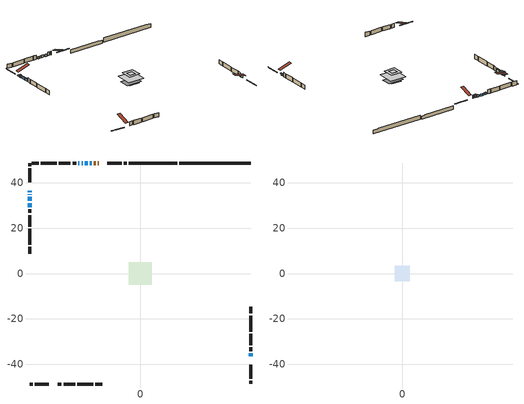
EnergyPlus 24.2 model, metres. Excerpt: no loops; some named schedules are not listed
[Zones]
conditioned space
 floor adiabatic (AdiabaticFloorConstruction): -5,-5 -5,5 5,5 5,-5 z0.95
 floor foundation (Slab1 construction): -4.85,-3 -4.85,3 4.85,3 4.85,-3 z-1.49
 floor foundation (Slab1 construction 1): -3.14,-3.14 -3.14,3.14 3.14,3.14 3.14,-3.14 z-1.9
 wall outside (RimJoist1 construction): -5.99,48.6 -7.32,48.6 / -48.6,-48.6 -47.27,-48.6 / -48.6,48.6 -48.6,47.27 / 48.6,-48.6 48.6,-47.27 z0.95:1.25
 wall outside (RimJoist2 construction): -8.25,48.6 -14.45,48.6 / -46.34,-48.6 -40.14,-48.6 / -48.6,46.34 -48.6,40.14 / 48.6,-46.34 48.6,-40.14 z0.95:1.25
 wall outside (AdiabaticWallConstruction 1): -18.23,48.6 -18.63,48.6 / -19.56,48.6 -20.42,48.6 z0.95:2.98
 wall outside (AdiabaticWallConstruction): -48.6,36.36 -48.6,35.74 z0.95:1.87; -48.6,34.82 -48.6,34.66 z0.95:2.78; -48.6,33.74 -48.6,31.91 z0.95:2.47; -21.35,48.6 -22.26,48.6 / -23.19,48.6 -24.41,48.6 / 48.6,-36.36 48.6,-35.14 / -25.34,48.6 -25.8,48.6 / -26.72,48.6 -27.18,48.6 z0.95:2.17; -48.6,30.98 -48.6,29.22 z0.95:2.56
 wall outside (Wall1 construction): -28.11,48.6 -29.79,48.6 / -36.36,-48.6 -34.68,-48.6 / -48.6,28.29 -48.6,26.61 / 48.6,-34.21 48.6,-32.53 z0.95:3.39
 wall outside (Wall2 construction): -30.72,48.6 -35.86,48.6 / -33.75,-48.6 -28.61,-48.6 / -48.6,25.68 -48.6,20.54 / 48.6,-31.6 48.6,-26.46 z0.95:3.39
 wall outside (Wall3 construction): -36.79,48.6 -43.81,48.6 / -27.68,-48.6 -20.66,-48.6 / -48.6,19.61 -48.6,12.59 / 48.6,-25.53 48.6,-18.51 z0.95:3.39
 wall outside (Wall5 construction): -44.74,48.6 -47.67,48.6 / -19.73,-48.6 -16.8,-48.6 / -48.6,11.66 -48.6,8.73 / 48.6,-17.58 48.6,-14.65 z0.95:3.39
 wall foundation (FoundationWall1 construction): 17.2,48.6,-1.49 17.2,48.6,0.95 45.46,48.6,0.95 45.46,48.6,0.77 48.6,48.6,0.77 48.6,48.6,-1.49
 wall foundation (FoundationWall2 construction): -5.06,48.6,-1.9 -5.06,48.6,0.23 14.14,48.6,0.23 14.14,48.6,-0.03 16.27,48.6,-0.03 16.27,48.6,-1.9
 window (WindowConstruction 5): -48.6,36.36 -48.6,35.75 z0.95:1.86
 window (WindowConstruction 6): -48.6,34.82 -48.6,34.67 z0.95:2.78
 window (WindowConstruction): -48.6,33.74 -48.6,31.91 z0.95:2.47
 window (WindowConstruction 1): -21.35,48.6 -22.26,48.6 z0.95:2.17
 window (WindowConstruction 2): -48.6,30.98 -48.6,29.22 z0.95:2.56
 window (WindowConstruction 3): -23.19,48.6 -24.41,48.6 z0.95:2.17
 window (WindowConstruction 4): 48.6,-36.36 48.6,-35.14 z0.95:2.17
 window (WindowConstruction 7): -25.34,48.6 -25.8,48.6 z0.95:2.17
 window (WindowConstruction 8): -26.72,48.6 -27.18,48.6 z0.95:2.17
 door (Door): -18.23,48.6 -18.63,48.6 z0.95:2.98
 door (Door 1): -19.56,48.6 -20.42,48.6 z0.95:2.98
 ceiling adiabatic (AdiabaticFloorConstruction): 5,-5 5,5 -5,5 -5,-5 z0.95
attic - vented
 floor to conditioned space (Floor1 construction Reversed): -1.58,-1.58 -1.58,1.58 1.58,1.58 1.58,-1.58 z3.39
 floor to conditioned space (Floor2 construction Reversed): -3.41,-3.41 -3.41,3.41 3.41,3.41 3.41,-3.41 z3.39
 roof outside (Roof1 construction): -17.3,48.6,3.39 -17.3,41.28,5.83 -15.37,41.28,5.83 -15.37,48.6,3.39; -37.29,-48.6,3.39 -37.29,-41.28,5.83 -39.21,-41.28,5.83 -39.21,-48.6,3.39; -48.6,37.29,3.39 -41.28,37.29,5.83 -41.28,39.21,5.83 -48.6,39.21,3.39; 48.6,-37.29,3.39 41.28,-37.29,5.83 41.28,-39.21,5.83 48.6,-39.21,3.39
shading: -48.6,35.6 -48.6,36.51 -49.82,36.51 -49.82,35.6 z2.01; -48.6,34.52 -48.6,34.97 -49.82,34.97 -49.82,34.52 z2.93; -48.6,31.76 -48.6,33.89 -49.82,33.89 -49.82,31.76 z2.62; -48.6,29.02 -48.6,31.18 -49.01,31.18 -49.01,29.02 z2.76; 48.6,-34.99 48.6,-36.51 49.21,-36.51 49.21,-34.99 z2.32
[Building]
Building 1: Terrain=Suburbs
[Site:Location]
Toronto Intl AP_ON: Latitude {deg}=43.68; Longitude {deg}=-79.63; Time Zone {hr}=-5; Elevation {m}=173; Keep Site Location Information=Yes
[Site:GroundTemperature:Shallow]
4.59119, 2.66285, 2.50842, 3.42352, 7.09712, 10.7536, 13.9236, 15.9317, 16.1023, 14.4691, 11.3799, 7.83558
[Site:WaterMainsTemperature]
Calculation Method=Schedule; Temperature Schedule=mains temperature schedule
[Material] Roughness=Rough; Thermal Absorptance=0.9
Name | Thickness {m} | Conductivity {W/m-K} | Density {kg/m3} | Specific Heat {J/kg-K} | Solar Absorptance | Visible Absorptance
asphalt or fiberglass shingles | 0.00635 | 0.162714 | 1121.4 | 1465.45 | 0.4 | 0.4
ceiling loosefill ins | 0.169333 | 0.0480833 | 16.02 | 1046.75 | 0.7 | 0.7
ceiling stud and cavity | 0.1397 | 0.208781 | 65.682 | 1177.47 | 0.7 | 0.7
ceiling stud and cavity 1 | 0.0889 | 7.21176 | 20.9862 | 1087.66 | 0.7 | 0.7
concrete 4.0 in. | 0.1016 | 1.803125 | 2242.8 | 837.4 | 0.7 | 0.7
concrete 8.0 in. | 0.2032 | 1.803125 | 2242.8 | 837.4 | 0.7 | 0.7
door material | 0.04445 | 0.053851 | 512.64 | 1214.23 | 0.7 | 0.7
door material 1 | 0.04445 | 0.327969 | 512.64 | 1214.23 | 0.7 | 0.7
floor covering | 0.0127 | 0.0433444 | 54.468 | 1339.84 | 0.6 | 0.6
floor rigid ins; wall rigid ins | 0.512978 | 0.029427 | 32.04 | 1214.23 | 0.7 | 0.7
floor stud and cavity | 0.1397 | 1.75129 | 37.0049 | 1207.88 | 0.7 | 0.7
furniture material conditioned space 1 | 0.1524 | 0.115458 | 640.8 | 1214.23 | 0.6 | 0.6
gypsum board | 0.0127 | 0.160291 | 801 | 837.4 | 0.6 | 0.6
gypsum board 1 | 0.00254 | 0.160291 | 801 | 837.4 | 0.6 | 0.6
osb sheathing 0.5 in. | 0.0127 | 0.115458 | 512.64 | 1214.23 | 0.7 | 0.7
osb sheathing 0.75 in. | 0.01905 | 0.115458 | 512.64 | 1214.23 | 0.7 | 0.7
osb sheathing 2.0 in. | 0.0508 | 0.115458 | 512.64 | 1214.23 | 0.7 | 0.7
rim joist rigid ins | 0.051816 | 0.029427 | 32.04 | 1214.23 | 0.7 | 0.7
rim joist stud and cavity | 0.0508 | 0.298717 | 125.044 | 1163.47 | 0.6 | 0.6
rim joist stud and cavity 1 | 0.0508 | 0.278529 | 125.044 | 1163.47 | 0.6 | 0.6
wall stud and cavity | 0.1397 | 0.554847 | 139.0536 | 1170.24 | 0.7 | 0.7
wall stud and cavity 1 | 0.1397 | 0.0818765 | 139.0536 | 1170.24 | 0.7 | 0.7
wall stud and cavity 2 | 0.1397 | 0.0915092 | 139.0536 | 1170.24 | 0.7 | 0.7
wall stud and cavity 3 | 0.1397 | 0.102123 | 139.0536 | 1170.24 | 0.7 | 0.7
wall stud and cavity 4 | 0.0889 | 0.380278 | 52.3479 | 1209.89 | 0.7 | 0.7
wall stud and cavity 5 | 0.0889 | 0.391764 | 83.0341 | 1211.67 | 0.7 | 0.7
wood siding | 0.0254 | 0.102417 | 544.68 | 1172.36 | 0.4 | 0.4
wood siding 1; wood siding 2; wood siding 3 | 0.0254 | 0.102417 | 544.68 | 1172.36 | 0.7 | 0.7
[WindowMaterial:SimpleGlazingSystem]
Name | U-Factor {W/m2-K} | Solar Heat Gain Coefficient
WindowMaterial | 2.906 | 0.64
WindowMaterial 1 | 2.99685 | 0.54
WindowMaterial 2 | 2.89237 | 0.69
WindowMaterial 3 | 2.98606 | 0.56
WindowMaterial 4 | 2.234293 | 0.57
WindowMaterial 5 | 2.7402 | 0.33
WindowMaterial 6 | 3.0383 | 0.46
[Construction]
AdiabaticFloorConstruction: floor stud and cavity, floor rigid ins, osb sheathing 0.75 in., floor covering
AdiabaticWallConstruction: wood siding 2, wall rigid ins, wall stud and cavity 4, gypsum board
AdiabaticWallConstruction 1: wood siding 3, wall rigid ins, wall stud and cavity 4, gypsum board
Door: door material
Door 1: door material 1
Floor1 construction Reversed: gypsum board, ceiling stud and cavity, ceiling loosefill ins
Floor2 construction Reversed: gypsum board 1, ceiling stud and cavity 1
FoundationWall1 construction; FoundationWall2 construction: concrete 8.0 in.
furniture construction conditioned space 1: furniture material conditioned space 1
PartitionWallConstruction: gypsum board, wall stud and cavity 5, gypsum board
RimJoist1 construction: wood siding 1, rim joist rigid ins, osb sheathing 2.0 in., rim joist stud and cavity
RimJoist2 construction: wood siding 1, rim joist rigid ins, osb sheathing 2.0 in., rim joist stud and cavity 1
Roof1 construction: asphalt or fiberglass shingles
Slab1 construction; Slab1 construction 1: concrete 4.0 in.
Wall1 construction: wood siding, osb sheathing 0.5 in., wall stud and cavity, gypsum board
Wall2 construction: wood siding, osb sheathing 0.5 in., wall stud and cavity 1, gypsum board
Wall3 construction: wood siding, osb sheathing 0.5 in., wall stud and cavity 2, gypsum board
Wall5 construction: wood siding, osb sheathing 0.5 in., wall stud and cavity 3, gypsum board
WindowConstruction: WindowMaterial
WindowConstruction 1: WindowMaterial 1
WindowConstruction 2: WindowMaterial 2
WindowConstruction 3; WindowConstruction 4: WindowMaterial 3
WindowConstruction 5: WindowMaterial 4
WindowConstruction 6: WindowMaterial 5
WindowConstruction 7; WindowConstruction 8: WindowMaterial 6
[Zone] Multiplier=1; Part of Total Floor Area=Yes
Name | Volume {m3}
attic - vented | 22.3535
conditioned space | 237.2
[Space]
Name | Zone | Volume {m3}
attic - vented 1 | attic - vented | 22.3535
conditioned space 1 | conditioned space | 237.2
[ZoneInfiltration:EffectiveLeakageArea]
infil attic - vented 1: Zone or Space=attic - vented 1; Schedule=Always On Discrete; Effective Air Leakage Area {cm2}=2335.86; Stack Coefficient=0.000169627; Wind Coefficient=8.7997e-06
[ZoneMixing]
whole house fan mix: Zone or Space=attic - vented; Schedule=Always On Continuous; Design Flow Rate Calculation Method=Flow/Zone; Design Flow Rate {m3/s}=0; Source Zone or Space=conditioned space
[SurfaceProperty:ExposedFoundationPerimeter] Exposed Perimeter Calculation Method=TotalExposedPerimeter
Name | Total Exposed Perimeter {m}
Slab1 | 31.394
Slab1 1 | 21.336
[InternalMass] Zone or ZoneList=conditioned space; Space or SpaceList=conditioned space 1
Name | Construction | Surface Area {m2}
furniture mass conditioned space 1 | furniture construction conditioned space 1 | 79.0518
partition wall mass | PartitionWallConstruction | 197.63
[Lights]
interior lighting: Zone or ZoneList or Space or SpaceList=conditioned space 1; Schedule=interior lighting schedule; Design Level Calculation Method=LightingLevel; Lighting Level {W}=343.2; Return Air Fraction=0; Fraction Radiant=0.6; Fraction Visible=0.2; Fraction Replaceable=1
[People]
occupants: Zone or ZoneList or Space or SpaceList=conditioned space 1; Number of People Schedule=occupants schedule; Number of People Calculation Method=People; Number of People=3; Fraction Radiant=0.314171; Sensible Heat Fraction=0.56303; Activity Level Schedule=occupants activity schedule; Carbon Dioxide Generation Rate {m3/s-W}=0; Enable ASHRAE 55 Comfort Warnings=No; Mean Radiant Temperature Calculation Type=EnclosureAveraged
[ElectricEquipment] Zone or ZoneList or Space or SpaceList=conditioned space 1; Design Level Calculation Method=EquipmentLevel
Name | Schedule | Design Level {W} | Fraction Latent | Fraction Radiant | Fraction Lost
clothes dryer | clothes dryer schedule | 140.772 | 0.015 | 0.081 | 0.85
clothes washer | clothes washer schedule | 32.1985 | 0.03 | 0.162 | 0.7
cooking range | cooking range schedule | 215.147 | 0.08 | 0.432 | 0.2
dishwasher | dishwasher schedule | 66.8632 | 0.3 | 0.18 | 0.4
fridge | fridge schedule | 72.9452 | 0 | 0.6 | 0
mech vent bath fan 0 | mech vent bath fan 0 schedule | 50.2 | 0 | 0 | 1
mech vent bath fan 1 | mech vent bath fan 1 schedule | 50.2 | 0 | 0 | 1
mech vent house fan | mech vent house fan schedule | 0 | 0 | 0 | 1
mech vent house fan cfis | mech vent house fan cfis schedule | 0 | 0 | 0 | 0
mech vent range fan 0 | mech vent range fan 0 schedule | 57 | 0 | 0 | 1
misc plug loads | misc plug loads schedule | 494.7 | 0.045 | 0.513 | 0.1
whole house fan | Always On Discrete | 0 | 0 | 0 | 1
[OtherEquipment] Zone or ZoneList or Space or SpaceList=conditioned space 1; Design Level Calculation Method=EquipmentLevel
Name | Fuel Type | Schedule | Design Level {W} | Fraction Latent | Fraction Radiant | Fraction Lost
clothes dryer 1 | Electricity | clothes dryer schedule | 0 | 0.015 | 0.081 | 0.85
cooking range 1 | Electricity | cooking range schedule | 0 | 0.08 | 0.432 | 0.2
general water use latent | None | general water use schedule | 62.594 | 1 | 0 | 0
general water use sensible | None | general water use schedule | -61.6891 | 0 | 0.6 | 0
mech vent house fan latent load | None | Always On Discrete | 0 | 1 | 0 | 0
mech vent house fan sensible load | None | Always On Discrete | 0 | 0 | 0 | 0
water heater energy adjustment1 | NaturalGas | Always On Discrete | 0.01 | 0 | 0 | 1
[ZoneInfiltration:DesignFlowRate] Zone or ZoneList or Space or SpaceList=conditioned space 1; Schedule=Always On Discrete; Design Flow Rate Calculation Method=Flow/Zone; Design Flow Rate {m3/s}=0
infil flow; natural vent flow; whole house fan flow
[Foundation:Kiva] Initial Indoor Air Temperature {C}=18; Wall Depth Below Slab {m}=0.2032
Name | Wall Height Above Grade {m}
Foundation Kiva 1 | 0.94997
Foundation Kiva 2 | 0.230002
[Foundation:Kiva:Settings]
Soil Conductivity {W/m-K}=0.849921; Soil Density {kg/m3}=1842.3; Soil Specific Heat {J/kg-K}=418.7; Ground Solar Absorptivity=0.9; Ground Thermal Absorptivity=0.9; Ground Surface Roughness {m}=0.03; Far-Field Width {m}=40; Deep-Ground Boundary Condition=ZeroFlux; Deep-Ground Depth {m}=40; Minimum Cell Dimension {m}=0.2; Maximum Cell Growth Coefficient=3; Simulation Timestep=Timestep
[Exterior:Lights]
exterior lighting: Schedule=exterior lighting schedule; Design Level {W}=75.6
[Schedule:Constant]
Name | Hourly Value
Always On Continuous; mech vent house fan schedule; mech vent house fan cfis schedule; Always On Discrete | 1
occupants activity schedule | 117.228
fridge schedule | 0
[Schedule:Week:Daily]
interior lighting schedule Week Rule - Jan1-Jan27: interior lighting schedule day, interior lighting schedule day, interior lighting schedule day, interior lighting schedule day, interior lighting schedule day, interior lighting schedule day, interior lighting schedule day, interior lighting schedule default day, interior lighting schedule default day, interior lighting schedule default day, interior lighting schedule default day, interior lighting schedule default day
interior lighting schedule Week Rule - Jan28-Feb3: interior lighting schedule day, interior lighting schedule day, interior lighting schedule day, interior lighting schedule day, interior lighting schedule day 1, interior lighting schedule day 1, interior lighting schedule day 1, interior lighting schedule default day, interior lighting schedule default day, interior lighting schedule default day, interior lighting schedule default day, interior lighting schedule default day
interior lighting schedule Week Rule - Feb4-Feb24: interior lighting schedule day 1, interior lighting schedule day 1, interior lighting schedule day 1, interior lighting schedule day 1, interior lighting schedule day 1, interior lighting schedule day 1, interior lighting schedule day 1, interior lighting schedule default day, interior lighting schedule default day, interior lighting schedule default day, interior lighting schedule default day, interior lighting schedule default day
interior lighting schedule Week Rule - Feb25-Mar3: interior lighting schedule day 1, interior lighting schedule day 1, interior lighting schedule day 1, interior lighting schedule day 1, interior lighting schedule day 2, interior lighting schedule day 2, interior lighting schedule day 2, interior lighting schedule default day, interior lighting schedule default day, interior lighting schedule default day, interior lighting schedule default day, interior lighting schedule default day
interior lighting schedule Week Rule - Mar4-Mar31: interior lighting schedule day 2, interior lighting schedule day 2, interior lighting schedule day 2, interior lighting schedule day 2, interior lighting schedule day 2, interior lighting schedule day 2, interior lighting schedule day 2, interior lighting schedule default day, interior lighting schedule default day, interior lighting schedule default day, interior lighting schedule default day, interior lighting schedule default day
interior lighting schedule Week Rule - Apr1-Apr28: interior lighting schedule day 3, interior lighting schedule day 3, interior lighting schedule day 3, interior lighting schedule day 3, interior lighting schedule day 3, interior lighting schedule day 3, interior lighting schedule day 3, interior lighting schedule default day, interior lighting schedule default day, interior lighting schedule default day, interior lighting schedule default day, interior lighting schedule default day
interior lighting schedule Week Rule - Apr29-May5: interior lighting schedule day 3, interior lighting schedule day 3, interior lighting schedule day 4, interior lighting schedule day 4, interior lighting schedule day 4, interior lighting schedule day 4, interior lighting schedule day 4, interior lighting schedule default day, interior lighting schedule default day, interior lighting schedule default day, interior lighting schedule default day, interior lighting schedule default day
interior lighting schedule Week Rule - May6-May26: interior lighting schedule day 4, interior lighting schedule day 4, interior lighting schedule day 4, interior lighting schedule day 4, interior lighting schedule day 4, interior lighting schedule day 4, interior lighting schedule day 4, interior lighting schedule default day, interior lighting schedule default day, interior lighting schedule default day, interior lighting schedule default day, interior lighting schedule default day
interior lighting schedule Week Rule - May27-Jun2: interior lighting schedule day 4, interior lighting schedule day 4, interior lighting schedule day 4, interior lighting schedule day 4, interior lighting schedule day 4, interior lighting schedule day 5, interior lighting schedule day 5, interior lighting schedule default day, interior lighting schedule default day, interior lighting schedule default day, interior lighting schedule default day, interior lighting schedule default day
interior lighting schedule Week Rule - Jun3-Jun30: interior lighting schedule day 5, interior lighting schedule day 5, interior lighting schedule day 5, interior lighting schedule day 5, interior lighting schedule day 5, interior lighting schedule day 5, interior lighting schedule day 5, interior lighting schedule default day, interior lighting schedule default day, interior lighting schedule default day, interior lighting schedule default day, interior lighting schedule default day
interior lighting schedule Week Rule - Jul1-Jul28: interior lighting schedule day 6, interior lighting schedule day 6, interior lighting schedule day 6, interior lighting schedule day 6, interior lighting schedule day 6, interior lighting schedule day 6, interior lighting schedule day 6, interior lighting schedule default day, interior lighting schedule default day, interior lighting schedule default day, interior lighting schedule default day, interior lighting schedule default day
interior lighting schedule Week Rule - Jul29-Aug4: interior lighting schedule day 6, interior lighting schedule day 6, interior lighting schedule day 6, interior lighting schedule day 7, interior lighting schedule day 7, interior lighting schedule day 7, interior lighting schedule day 7, interior lighting schedule default day, interior lighting schedule default day, interior lighting schedule default day, interior lighting schedule default day, interior lighting schedule default day
interior lighting schedule Week Rule - Aug5-Aug25: interior lighting schedule day 7, interior lighting schedule day 7, interior lighting schedule day 7, interior lighting schedule day 7, interior lighting schedule day 7, interior lighting schedule day 7, interior lighting schedule day 7, interior lighting schedule default day, interior lighting schedule default day, interior lighting schedule default day, interior lighting schedule default day, interior lighting schedule default day
interior lighting schedule Week Rule - Aug26-Sep1: interior lighting schedule day 7, interior lighting schedule day 7, interior lighting schedule day 7, interior lighting schedule day 7, interior lighting schedule day 7, interior lighting schedule day 7, interior lighting schedule day 8, interior lighting schedule default day, interior lighting schedule default day, interior lighting schedule default day, interior lighting schedule default day, interior lighting schedule default day
interior lighting schedule Week Rule - Sep2-Sep29: interior lighting schedule day 8, interior lighting schedule day 8, interior lighting schedule day 8, interior lighting schedule day 8, interior lighting schedule day 8, interior lighting schedule day 8, interior lighting schedule day 8, interior lighting schedule default day, interior lighting schedule default day, interior lighting schedule default day, interior lighting schedule default day, interior lighting schedule default day
interior lighting schedule Week Rule - Sep30-Oct6: interior lighting schedule day 8, interior lighting schedule day 9, interior lighting schedule day 9, interior lighting schedule day 9, interior lighting schedule day 9, interior lighting schedule day 9, interior lighting schedule day 9, interior lighting schedule default day, interior lighting schedule default day, interior lighting schedule default day, interior lighting schedule default day, interior lighting schedule default day
interior lighting schedule Week Rule - Oct7-Oct27: interior lighting schedule day 9, interior lighting schedule day 9, interior lighting schedule day 9, interior lighting schedule day 9, interior lighting schedule day 9, interior lighting schedule day 9, interior lighting schedule day 9, interior lighting schedule default day, interior lighting schedule default day, interior lighting schedule default day, interior lighting schedule default day, interior lighting schedule default day
interior lighting schedule Week Rule - Oct28-Nov3: interior lighting schedule day 9, interior lighting schedule day 9, interior lighting schedule day 9, interior lighting schedule day 9, interior lighting schedule day 10, interior lighting schedule day 10, interior lighting schedule day 10, interior lighting schedule default day, interior lighting schedule default day, interior lighting schedule default day, interior lighting schedule default day, interior lighting schedule default day
interior lighting schedule Week Rule - Nov4-Nov24: interior lighting schedule day 10, interior lighting schedule day 10, interior lighting schedule day 10, interior lighting schedule day 10, interior lighting schedule day 10, interior lighting schedule day 10, interior lighting schedule day 10, interior lighting schedule default day, interior lighting schedule default day, interior lighting schedule default day, interior lighting schedule default day, interior lighting schedule default day
interior lighting schedule Week Rule - Nov25-Dec1: interior lighting schedule day 10, interior lighting schedule day 10, interior lighting schedule day 10, interior lighting schedule day 10, interior lighting schedule day 10, interior lighting schedule day 10, interior lighting schedule day 11, interior lighting schedule default day, interior lighting schedule default day, interior lighting schedule default day, interior lighting schedule default day, interior lighting schedule default day
interior lighting schedule Week Rule - Dec2-Dec31: interior lighting schedule day 11, interior lighting schedule day 11, interior lighting schedule day 11, interior lighting schedule day 11, interior lighting schedule day 11, interior lighting schedule day 11, interior lighting schedule day 11, interior lighting schedule default day, interior lighting schedule default day, interior lighting schedule default day, interior lighting schedule default day, interior lighting schedule default day
occupants schedule Week Rule - Jan1-Dec31: occupants schedule day, occupants schedule day, occupants schedule day, occupants schedule day, occupants schedule day, occupants schedule day, occupants schedule day, occupants schedule default day, occupants schedule default day, occupants schedule default day, occupants schedule default day, occupants schedule default day
clothes dryer schedule Week Rule - Jan1-Dec31: clothes dryer schedule day, clothes dryer schedule day, clothes dryer schedule day, clothes dryer schedule day, clothes dryer schedule day, clothes dryer schedule day, clothes dryer schedule day, clothes dryer schedule default day, clothes dryer schedule default day, clothes dryer schedule default day, clothes dryer schedule default day, clothes dryer schedule default day
clothes washer schedule Week Rule - Jan1-Dec31: clothes washer schedule day, clothes washer schedule day, clothes washer schedule day, clothes washer schedule day, clothes washer schedule day, clothes washer schedule day, clothes washer schedule day, clothes washer schedule default day, clothes washer schedule default day, clothes washer schedule default day, clothes washer schedule default day, clothes washer schedule default day
cooking range schedule Week Rule - Jan1-Dec31: cooking range schedule day, cooking range schedule day, cooking range schedule day, cooking range schedule day, cooking range schedule day, cooking range schedule day, cooking range schedule day, cooking range schedule default day, cooking range schedule default day, cooking range schedule default day, cooking range schedule default day, cooking range schedule default day
dishwasher schedule Week Rule - Jan1-Dec31: dishwasher schedule day, dishwasher schedule day, dishwasher schedule day, dishwasher schedule day, dishwasher schedule day, dishwasher schedule day, dishwasher schedule day, dishwasher schedule default day, dishwasher schedule default day, dishwasher schedule default day, dishwasher schedule default day, dishwasher schedule default day
mech vent bath fan 0 schedule Week Rule - Jan1-Dec31: mech vent bath fan 0 schedule day, mech vent bath fan 0 schedule day, mech vent bath fan 0 schedule day, mech vent bath fan 0 schedule day, mech vent bath fan 0 schedule day, mech vent bath fan 0 schedule day, mech vent bath fan 0 schedule day, mech vent bath fan 0 schedule default day, mech vent bath fan 0 schedule default day, mech vent bath fan 0 schedule default day, mech vent bath fan 0 schedule default day, mech vent bath fan 0 schedule default day
mech vent bath fan 1 schedule Week Rule - Jan1-Dec31: mech vent bath fan 1 schedule day, mech vent bath fan 1 schedule day, mech vent bath fan 1 schedule day, mech vent bath fan 1 schedule day, mech vent bath fan 1 schedule day, mech vent bath fan 1 schedule day, mech vent bath fan 1 schedule day, mech vent bath fan 1 schedule default day, mech vent bath fan 1 schedule default day, mech vent bath fan 1 schedule default day, mech vent bath fan 1 schedule default day, mech vent bath fan 1 schedule default day
mech vent range fan 0 schedule Week Rule - Jan1-Dec31: mech vent range fan 0 schedule day, mech vent range fan 0 schedule day, mech vent range fan 0 schedule day, mech vent range fan 0 schedule day, mech vent range fan 0 schedule day, mech vent range fan 0 schedule day, mech vent range fan 0 schedule day, mech vent range fan 0 schedule default day, mech vent range fan 0 schedule default day, mech vent range fan 0 schedule default day, mech vent range fan 0 schedule default day, mech vent range fan 0 schedule default day
misc plug loads schedule Week Rule - Jan1-Dec31: misc plug loads schedule day, misc plug loads schedule day, misc plug loads schedule day, misc plug loads schedule day, misc plug loads schedule day, misc plug loads schedule day, misc plug loads schedule day, misc plug loads schedule default day, misc plug loads schedule default day, misc plug loads schedule default day, misc plug loads schedule default day, misc plug loads schedule default day
general water use schedule Week Rule - Jan1-Dec31: general water use schedule day, general water use schedule day, general water use schedule day, general water use schedule day, general water use schedule day, general water use schedule day, general water use schedule day, general water use schedule default day, general water use schedule default day, general water use schedule default day, general water use schedule default day, general water use schedule default day
exterior lighting schedule Week Rule - Jan1-Jan27: exterior lighting schedule day, exterior lighting schedule day, exterior lighting schedule day, exterior lighting schedule day, exterior lighting schedule day, exterior lighting schedule day, exterior lighting schedule day, exterior lighting schedule default day, exterior lighting schedule default day, exterior lighting schedule default day, exterior lighting schedule default day, exterior lighting schedule default day
exterior lighting schedule Week Rule - Jan28-Feb3: exterior lighting schedule day, exterior lighting schedule day, exterior lighting schedule day, exterior lighting schedule day, exterior lighting schedule day 1, exterior lighting schedule day 1, exterior lighting schedule day 1, exterior lighting schedule default day, exterior lighting schedule default day, exterior lighting schedule default day, exterior lighting schedule default day, exterior lighting schedule default day
exterior lighting schedule Week Rule - Feb4-Feb24: exterior lighting schedule day 1, exterior lighting schedule day 1, exterior lighting schedule day 1, exterior lighting schedule day 1, exterior lighting schedule day 1, exterior lighting schedule day 1, exterior lighting schedule day 1, exterior lighting schedule default day, exterior lighting schedule default day, exterior lighting schedule default day, exterior lighting schedule default day, exterior lighting schedule default day
exterior lighting schedule Week Rule - Feb25-Mar3: exterior lighting schedule day 1, exterior lighting schedule day 1, exterior lighting schedule day 1, exterior lighting schedule day 1, exterior lighting schedule day 2, exterior lighting schedule day 2, exterior lighting schedule day 2, exterior lighting schedule default day, exterior lighting schedule default day, exterior lighting schedule default day, exterior lighting schedule default day, exterior lighting schedule default day
exterior lighting schedule Week Rule - Mar4-Mar31: exterior lighting schedule day 2, exterior lighting schedule day 2, exterior lighting schedule day 2, exterior lighting schedule day 2, exterior lighting schedule day 2, exterior lighting schedule day 2, exterior lighting schedule day 2, exterior lighting schedule default day, exterior lighting schedule default day, exterior lighting schedule default day, exterior lighting schedule default day, exterior lighting schedule default day
exterior lighting schedule Week Rule - Apr1-Apr28: exterior lighting schedule day 3, exterior lighting schedule day 3, exterior lighting schedule day 3, exterior lighting schedule day 3, exterior lighting schedule day 3, exterior lighting schedule day 3, exterior lighting schedule day 3, exterior lighting schedule default day, exterior lighting schedule default day, exterior lighting schedule default day, exterior lighting schedule default day, exterior lighting schedule default day
exterior lighting schedule Week Rule - Apr29-May5: exterior lighting schedule day 3, exterior lighting schedule day 3, exterior lighting schedule day 4, exterior lighting schedule day 4, exterior lighting schedule day 4, exterior lighting schedule day 4, exterior lighting schedule day 4, exterior lighting schedule default day, exterior lighting schedule default day, exterior lighting schedule default day, exterior lighting schedule default day, exterior lighting schedule default day
exterior lighting schedule Week Rule - May6-May26: exterior lighting schedule day 4, exterior lighting schedule day 4, exterior lighting schedule day 4, exterior lighting schedule day 4, exterior lighting schedule day 4, exterior lighting schedule day 4, exterior lighting schedule day 4, exterior lighting schedule default day, exterior lighting schedule default day, exterior lighting schedule default day, exterior lighting schedule default day, exterior lighting schedule default day
exterior lighting schedule Week Rule - May27-Jun2: exterior lighting schedule day 4, exterior lighting schedule day 4, exterior lighting schedule day 4, exterior lighting schedule day 4, exterior lighting schedule day 4, exterior lighting schedule day 5, exterior lighting schedule day 5, exterior lighting schedule default day, exterior lighting schedule default day, exterior lighting schedule default day, exterior lighting schedule default day, exterior lighting schedule default day
exterior lighting schedule Week Rule - Jun3-Jun30: exterior lighting schedule day 5, exterior lighting schedule day 5, exterior lighting schedule day 5, exterior lighting schedule day 5, exterior lighting schedule day 5, exterior lighting schedule day 5, exterior lighting schedule day 5, exterior lighting schedule default day, exterior lighting schedule default day, exterior lighting schedule default day, exterior lighting schedule default day, exterior lighting schedule default day
exterior lighting schedule Week Rule - Jul1-Jul28: exterior lighting schedule day 6, exterior lighting schedule day 6, exterior lighting schedule day 6, exterior lighting schedule day 6, exterior lighting schedule day 6, exterior lighting schedule day 6, exterior lighting schedule day 6, exterior lighting schedule default day, exterior lighting schedule default day, exterior lighting schedule default day, exterior lighting schedule default day, exterior lighting schedule default day
exterior lighting schedule Week Rule - Jul29-Aug4: exterior lighting schedule day 6, exterior lighting schedule day 6, exterior lighting schedule day 6, exterior lighting schedule day 7, exterior lighting schedule day 7, exterior lighting schedule day 7, exterior lighting schedule day 7, exterior lighting schedule default day, exterior lighting schedule default day, exterior lighting schedule default day, exterior lighting schedule default day, exterior lighting schedule default day
exterior lighting schedule Week Rule - Aug5-Aug25: exterior lighting schedule day 7, exterior lighting schedule day 7, exterior lighting schedule day 7, exterior lighting schedule day 7, exterior lighting schedule day 7, exterior lighting schedule day 7, exterior lighting schedule day 7, exterior lighting schedule default day, exterior lighting schedule default day, exterior lighting schedule default day, exterior lighting schedule default day, exterior lighting schedule default day
exterior lighting schedule Week Rule - Aug26-Sep1: exterior lighting schedule day 7, exterior lighting schedule day 7, exterior lighting schedule day 7, exterior lighting schedule day 7, exterior lighting schedule day 7, exterior lighting schedule day 7, exterior lighting schedule day 8, exterior lighting schedule default day, exterior lighting schedule default day, exterior lighting schedule default day, exterior lighting schedule default day, exterior lighting schedule default day
exterior lighting schedule Week Rule - Sep2-Sep29: exterior lighting schedule day 8, exterior lighting schedule day 8, exterior lighting schedule day 8, exterior lighting schedule day 8, exterior lighting schedule day 8, exterior lighting schedule day 8, exterior lighting schedule day 8, exterior lighting schedule default day, exterior lighting schedule default day, exterior lighting schedule default day, exterior lighting schedule default day, exterior lighting schedule default day
exterior lighting schedule Week Rule - Sep30-Oct6: exterior lighting schedule day 8, exterior lighting schedule day 9, exterior lighting schedule day 9, exterior lighting schedule day 9, exterior lighting schedule day 9, exterior lighting schedule day 9, exterior lighting schedule day 9, exterior lighting schedule default day, exterior lighting schedule default day, exterior lighting schedule default day, exterior lighting schedule default day, exterior lighting schedule default day
exterior lighting schedule Week Rule - Oct7-Oct27: exterior lighting schedule day 9, exterior lighting schedule day 9, exterior lighting schedule day 9, exterior lighting schedule day 9, exterior lighting schedule day 9, exterior lighting schedule day 9, exterior lighting schedule day 9, exterior lighting schedule default day, exterior lighting schedule default day, exterior lighting schedule default day, exterior lighting schedule default day, exterior lighting schedule default day
exterior lighting schedule Week Rule - Oct28-Nov3: exterior lighting schedule day 9, exterior lighting schedule day 9, exterior lighting schedule day 9, exterior lighting schedule day 9, exterior lighting schedule day 10, exterior lighting schedule day 10, exterior lighting schedule day 10, exterior lighting schedule default day, exterior lighting schedule default day, exterior lighting schedule default day, exterior lighting schedule default day, exterior lighting schedule default day
[Schedule:Year]
interior lighting schedule: interior lighting schedule Week Rule - Jan1-Jan27, 1, 1, 1, 27, interior lighting schedule Week Rule - Jan28-Feb3, 1, 28, 2, 3, interior lighting schedule Week Rule - Feb4-Feb24, 2, 4, 2, 24, interior lighting schedule Week Rule - Feb25-Mar3, 2, 25, 3, 3, interior lighting schedule Week Rule - Mar4-Mar31, 3, 4, 3, 31, interior lighting schedule Week Rule - Apr1-Apr28, 4, 1, 4, 28, interior lighting schedule Week Rule - Apr29-May5, 4, 29, 5, 5, interior lighting schedule Week Rule - May6-May26, 5, 6, 5, 26, interior lighting schedule Week Rule - May27-Jun2, 5, 27, 6, 2, interior lighting schedule Week Rule - Jun3-Jun30, 6, 3, 6, 30, interior lighting schedule Week Rule - Jul1-Jul28, 7, 1, 7, 28, interior lighting schedule Week Rule - Jul29-Aug4, 7, 29, 8, 4, interior lighting schedule Week Rule - Aug5-Aug25, 8, 5, 8, 25, interior lighting schedule Week Rule - Aug26-Sep1, 8, 26, 9, 1, interior lighting schedule Week Rule - Sep2-Sep29, 9, 2, 9, 29, interior lighting schedule Week Rule - Sep30-Oct6, 9, 30, 10, 6, interior lighting schedule Week Rule - Oct7-Oct27, 10, 7, 10, 27, interior lighting schedule Week Rule - Oct28-Nov3, 10, 28, 11, 3, interior lighting schedule Week Rule - Nov4-Nov24, 11, 4, 11, 24, interior lighting schedule Week Rule - Nov25-Dec1, 11, 25, 12, 1, interior lighting schedule Week Rule - Dec2-Dec31, 12, 2, 12, 31
occupants schedule: occupants schedule Week Rule - Jan1-Dec31, 1, 1, 12, 31
clothes dryer schedule: clothes dryer schedule Week Rule - Jan1-Dec31, 1, 1, 12, 31
clothes washer schedule: clothes washer schedule Week Rule - Jan1-Dec31, 1, 1, 12, 31
cooking range schedule: cooking range schedule Week Rule - Jan1-Dec31, 1, 1, 12, 31
dishwasher schedule: dishwasher schedule Week Rule - Jan1-Dec31, 1, 1, 12, 31
mech vent bath fan 0 schedule: mech vent bath fan 0 schedule Week Rule - Jan1-Dec31, 1, 1, 12, 31
mech vent bath fan 1 schedule: mech vent bath fan 1 schedule Week Rule - Jan1-Dec31, 1, 1, 12, 31
mech vent range fan 0 schedule: mech vent range fan 0 schedule Week Rule - Jan1-Dec31, 1, 1, 12, 31
misc plug loads schedule: misc plug loads schedule Week Rule - Jan1-Dec31, 1, 1, 12, 31
general water use schedule: general water use schedule Week Rule - Jan1-Dec31, 1, 1, 12, 31
exterior lighting schedule: exterior lighting schedule Week Rule - Jan1-Jan27, 1, 1, 1, 27, exterior lighting schedule Week Rule - Jan28-Feb3, 1, 28, 2, 3, exterior lighting schedule Week Rule - Feb4-Feb24, 2, 4, 2, 24, exterior lighting schedule Week Rule - Feb25-Mar3, 2, 25, 3, 3, exterior lighting schedule Week Rule - Mar4-Mar31, 3, 4, 3, 31, exterior lighting schedule Week Rule - Apr1-Apr28, 4, 1, 4, 28, exterior lighting schedule Week Rule - Apr29-May5, 4, 29, 5, 5, exterior lighting schedule Week Rule - May6-May26, 5, 6, 5, 26, exterior lighting schedule Week Rule - May27-Jun2, 5, 27, 6, 2, exterior lighting schedule Week Rule - Jun3-Jun30, 6, 3, 6, 30, exterior lighting schedule Week Rule - Jul1-Jul28, 7, 1, 7, 28, exterior lighting schedule Week Rule - Jul29-Aug4, 7, 29, 8, 4, exterior lighting schedule Week Rule - Aug5-Aug25, 8, 5, 8, 25, exterior lighting schedule Week Rule - Aug26-Sep1, 8, 26, 9, 1, exterior lighting schedule Week Rule - Sep2-Sep29, 9, 2, 9, 29, exterior lighting schedule Week Rule - Sep30-Oct6, 9, 30, 10, 6, exterior lighting schedule Week Rule - Oct7-Oct27, 10, 7, 10, 27, exterior lighting schedule Week Rule - Oct28-Nov3, 10, 28, 11, 3, exterior lighting schedule Week Rule - Nov4-Nov24, 11, 4, 11, 24, exterior lighting schedule Week Rule - Nov25-Dec1, 11, 25, 12, 1, exterior lighting schedule Week Rule - Dec2-Dec31, 12, 2, 12, 31
[Schedule:Compact]
mains temperature schedule: Through: 01/01, For: AllDays, Until: 24:00, 8.43722, Through: 01/02, For: AllDays, Until: 24:00, 8.37111, Through: 01/03, For: AllDays, Until: 24:00, 8.30611, Through: 01/04, For: AllDays, Until: 24:00, 8.24222, Through: 01/05, For: AllDays, Until: 24:00, 8.17944, Through: 01/06, For: AllDays, Until: 24:00, 8.11833, Through: 01/07, For: AllDays, Until: 24:00, 8.05833, Through: 01/08, For: AllDays, Until: 24:00, 7.99944, Through: 01/09, For: AllDays, Until: 24:00, 7.94222, Through: 01/10, For: AllDays, Until: 24:00, 7.88611, Through: 01/11, For: AllDays, Until: 24:00, 7.83167, Through: 01/12, For: AllDays, Until: 24:00, 7.77833, Through: 01/13, For: AllDays, Until: 24:00, 7.72611, Through: 01/14, For: AllDays, Until: 24:00, 7.67556, Through: 01/15, For: AllDays, Until: 24:00, 7.62667, Through: 01/16, For: AllDays, Until: 24:00, 7.57889, Through: 01/17, For: AllDays, Until: 24:00, 7.53278, Through: 01/18, For: AllDays, Until: 24:00, 7.48778, Through: 01/19, For: AllDays, Until: 24:00, 7.44444, Through: 01/20, For: AllDays, Until: 24:00, 7.40278, Through: 01/21, For: AllDays, Until: 24:00, 7.36278, Through: 01/22, For: AllDays, Until: 24:00, 7.32389, Through: 01/23, For: AllDays, Until: 24:00, 7.28667, Through: 01/24, For: AllDays, Until: 24:00, 7.25056, Through: 01/25, For: AllDays, Until: 24:00, 7.21667, Through: 01/26, For: AllDays, Until: 24:00, 7.18389, Through: 01/27, For: AllDays, Until: 24:00, 7.15278, Through: 01/28, For: AllDays, Until: 24:00, 7.12333, Through: 01/29, For: AllDays, Until: 24:00, 7.09556, Through: 01/30, For: AllDays, Until: 24:00, 7.06944, Through: 01/31, For: AllDays, Until: 24:00, 7.04444, Through: 02/01, For: AllDays, Until: 24:00, 7.02167, Through: 02/02, For: AllDays, Until: 24:00, 7, Through: 02/03, For: AllDays, Until: 24:00, 6.98, Through: 02/04, For: AllDays, Until: 24:00, 6.96222, Through: 02/05, For: AllDays, Until: 24:00, 6.94556, Through: 02/06, For: AllDays, Until: 24:00, 6.93056, Through: 02/07, For: AllDays, Until: 24:00, 6.91722, Through: 02/08, For: AllDays, Until: 24:00, 6.90556, Through: 02/09, For: AllDays, Until: 24:00, 6.89556, Through: 02/10, For: AllDays, Until: 24:00, 6.88722, Through: 02/11, For: AllDays, Until: 24:00, 6.88056, Through: 02/12, For: AllDays, Until: 24:00, 6.875, Through: 02/13, For: AllDays, Until: 24:00, 6.87167, Through: 02/14, For: AllDays, Until: 24:00, 6.87, Through: 02/15, For: AllDays, Until: 24:00, 6.87, Through: 02/16, For: AllDays, Until: 24:00, 6.87167, Through: 02/17, For: AllDays, Until: 24:00, 6.875, Through: 02/18, For: AllDays, Until: 24:00, 6.88, Through: 02/19, For: AllDays, Until: 24:00, 6.88611, Through: 02/20, For: AllDays, Until: 24:00, 6.89444, Through: 02/21, For: AllDays, Until: 24:00, 6.90444, Through: 02/22, For: AllDays, Until: 24:00, 6.91611, Through: 02/23, For: AllDays, Until: 24:00, 6.92889, Through: 02/24, For: AllDays, Until: 24:00, 6.94389, Through: 02/25, For: AllDays, Until: 24:00, 6.96056, Through: 02/26, For: AllDays, Until: 24:00, 6.97833, Through: 02/27, For: AllDays, Until: 24:00, 6.99833, Through: 02/28, For: AllDays, Until: 24:00, 7.01944, Through: 03/01, For: AllDays, Until: 24:00, 7.04222, Through: 03/02, For: AllDays, Until: 24:00, 7.06667, Through: 03/03, For: AllDays, Until: 24:00, 7.09278, Through: 03/04, For: AllDays, Until: 24:00, 7.12056, Through: 03/05, For: AllDays, Until: 24:00, 7.15, Through: 03/06, For: AllDays, Until: 24:00, 7.18111, Through: 03/07, For: AllDays, Until: 24:00, 7.21333, Through: 03/08, For: AllDays, Until: 24:00, 7.24722, Through: 03/09, For: AllDays, Until: 24:00, 7.28278, Through: 03/10, For: AllDays, Until: 24:00, 7.32, Through: 03/11, For: AllDays, Until: 24:00, 7.35889, Through: 03/12, For: AllDays, Until: 24:00, 7.39889, Through: 03/13, For: AllDays, Until: 24:00, 7.44056, Through: 03/14, For: AllDays, Until: 24:00, 7.48389, Through: 03/15, For: AllDays, Until: 24:00, 7.52833, Through: 03/16, For: AllDays, Until: 24:00, 7.57444, Through: 03/17, For: AllDays, Until: 24:00, 7.62222, Through: 03/18, For: AllDays, Until: 24:00, 7.67111, Through: 03/19, For: AllDays, Until: 24:00, 7.72111, Through: 03/20, For: AllDays, Until: 24:00, 7.77333, Through: 03/21, For: AllDays, Until: 24:00, 7.82611, Through: 03/22, For: AllDays, Until: 24:00, 7.88111, Through: 03/23, For: AllDays, Until: 24:00, 7.93667, Through: 03/24, For: AllDays, Until: 24:00, 7.99389, Through: 03/25, For: AllDays, Until: 24:00, 8.05278, Through: 03/26, For: AllDays, Until: 24:00, 8.11278, Through: 03/27, For: AllDays, Until: 24:00, 8.17389, Through: 03/28, For: AllDays, Until: 24:00, 8.23611, Through: 03/29, For: AllDays, Until: 24:00, 8.3, Through: 03/30, For: AllDays, Until: 24:00, 8.365, Through: 03/31, For: AllDays, Until: 24:00, 8.43111, Through: 04/01, For: AllDays, Until: 24:00, 8.49833, Through: 04/02, For: AllDays, Until: 24:00, 8.56722, Through: 04/03, For: AllDays, Until: 24:00, 8.63667, Through: 04/04, For: AllDays, Until: 24:00, 8.70778, Through: 04/05, For: AllDays, Until: 24:00, 8.77944, Through: 04/06, For: AllDays, Until: 24:00, 8.85278, Through: 04/07, For: AllDays, Until: 24:00, 8.92667, Through: 04/08, For: AllDays, Until: 24:00, 9.00222, Through: 04/09, For: AllDays, Until: 24:00, 9.07833, Through: 04/10, For: AllDays, Until: 24:00, 9.15556, Through: 04/11, For: AllDays, Until: 24:00, 9.23389, Through: 04/12, For: AllDays, Until: 24:00, 9.31278, Through: 04/13, For: AllDays, Until: 24:00, 9.39278, Through: 04/14, For: AllDays, Until: 24:00, 9.47389, Through: 04/15, For: AllDays, Until: 24:00, 9.55611, Through: 04/16, For: AllDays, Until: 24:00, 9.63833, Through: 04/17, For: AllDays, Until: 24:00, 9.72222, Through: 04/18, For: AllDays, Until: 24:00, 9.80667, Through: 04/19, For: AllDays, Until: 24:00, 9.89167, Through: 04/20, For: AllDays, Until: 24:00, 9.97778, Through: 04/21, For: AllDays, Until: 24:00, 10.0644, Through: 04/22, For: AllDays, Until: 24:00, 10.1517, Through: 04/23, For: AllDays, Until: 24:00, 10.24, Through: 04/24, For: AllDays, Until: 24:00, 10.3289, Through: 04/25, For: AllDays, Until: 24:00, 10.4183, Through: 04/26, For: AllDays, Until: 24:00, 10.5083, Through: 04/27, For: AllDays, Until: 24:00, 10.5989, Through: 04/28, For: AllDays, Until: 24:00, 10.69, Through: 04/29, For: AllDays, Until: 24:00, 10.7817, Through: 04/30, For: AllDays, Until: 24:00, 10.8739, Through: 05/01, For: AllDays, Until: 24:00, 10.9667, Through: 05/02, For: AllDays, Until: 24:00, 11.0594, Through: 05/03, For: AllDays, Until: 24:00, 11.1533, Through: 05/04, For: AllDays, Until: 24:00, 11.2472, Through: 05/05, For: AllDays, Until: 24:00, 11.3411, Through: 05/06, For: AllDays, Until: 24:00, 11.4361, Through: 05/07, For: AllDays, Until: 24:00, 11.5306, Through: 05/08, For: AllDays, Until: 24:00, 11.6261, Through: 05/09, For: AllDays, Until: 24:00, 11.7217, Through: 05/10, For: AllDays, Until: 24:00, 11.8172, Through: 05/11, For: AllDays, Until: 24:00, 11.9128, Through: 05/12, For: AllDays, Until: 24:00, 12.0089, Through: 05/13, For: AllDays, Until: 24:00, 12.105, Through: 05/14, For: AllDays, Until: 24:00, 12.2017, Through: 05/15, For: AllDays, Until: 24:00, 12.2978, Through: 05/16, For: AllDays, Until: 24:00, 12.3944, Through: 05/17, For: AllDays, Until: 24:00, 12.4906, Through: 05/18, For: AllDays, Until: 24:00, 12.5872, Through: 05/19, For: AllDays, Until: 24:00, 12.6833, Through: 05/20, For: AllDays, Until: 24:00, 12.78, Through: 05/21, For: AllDays, Until: 24:00, 12.8761, Through: 05/22, For: AllDays, Until: 24:00, 12.9722, Through: 05/23, For: AllDays, Until: 24:00, 13.0683, Through: 05/24, For: AllDays, Until: 24:00, 13.1639, Through: 05/25, For: AllDays, Until: 24:00, 13.2594, Through: 05/26, For: AllDays, Until: 24:00, 13.355, Through: 05/27, For: AllDays, Until: 24:00, 13.45, Through: 05/28, For: AllDays, Until: 24:00, 13.545, Through: 05/29, For: AllDays, Until: 24:00, 13.6394, Through: 05/30, For: AllDays, Until: 24:00, 13.7333, Through: 05/31, For: AllDays, Until: 24:00, 13.8272, Through: 06/01, For: AllDays, Until: 24:00, 13.9206, Through: 06/02, For: AllDays, Until: 24:00, 14.0139, Through: 06/03, For: AllDays, Until: 24:00, 14.1061, Through: 06/04, For: AllDays, Until: 24:00, 14.1983, Through: 06/05, For: AllDays, Until: 24:00, 14.2894, Through: 06/06, For: AllDays, Until: 24:00, 14.3806, Through: 06/07, For: AllDays, Until: 24:00, 14.4711, Through: 06/08, For: AllDays, Until: 24:00, 14.5606, Through: 06/09, For: AllDays, Until: 24:00, 14.65, Through: 06/10, For: AllDays, Until: 24:00, 14.7383, Through: 06/11, For: AllDays, Until: 24:00, 14.8267, Through: 06/12, For: AllDays, Until: 24:00, 14.9133, Through: 06/13, For: AllDays, Until: 24:00, 15, Through: 06/14, For: AllDays, Until: 24:00, 15.0856, Through: 06/15, For: AllDays, Until: 24:00, 15.1706, Through: 06/16, For: AllDays, Until: 24:00, 15.255, Through: 06/17, For: AllDays, Until: 24:00, 15.3383, Through: 06/18, For: AllDays, Until: 24:00, 15.4206, Through: 06/19, For: AllDays, Until: 24:00, 15.5022, Through: 06/20, For: AllDays, Until: 24:00, 15.5828, Through: 06/21, For: AllDays, Until: 24:00, 15.6628, Through: 06/22, For: AllDays, Until: 24:00, 15.7417, Through: 06/23, For: AllDays, Until: 24:00, 15.8194, Through: 06/24, For: AllDays, Until: 24:00, 15.8961, Through: 06/25, For: AllDays, Until: 24:00, 15.9722, Through: 06/26, For: AllDays, Until: 24:00, 16.0467, Through: 06/27, For: AllDays, Until: 24:00, 16.1206, Through: 06/28, For: AllDays, Until: 24:00, 16.1933, Through: 06/29, For: AllDays, Until: 24:00, 16.265, Through: 06/30, For: AllDays, Until: 24:00, 16.3356, Through: 07/01, For: AllDays, Until: 24:00, 16.4044, Through: 07/02, For: AllDays, Until: 24:00, 16.4728, Through: 07/03, For: AllDays, Until: 24:00, 16.54, Through: 07/04, For: AllDays, Until: 24:00, 16.6056, Through: 07/05, For: AllDays, Until: 24:00, 16.67, Through: 07/06, For: AllDays, Until: 24:00, 16.7333, Through: 07/07, For: AllDays, Until: 24:00, 16.7956, Through: 07/08, For: AllDays, Until: 24:00, 16.8561, Through: 07/09, For: AllDays, Until: 24:00, 16.9156, Through: 07/10, For: AllDays, Until: 24:00, 16.9739, Through: 07/11, For: AllDays, Until: 24:00, 17.0306, Through: 07/12, For: AllDays, Until: 24:00, 17.0861, Through: 07/13, For: AllDays, Until: 24:00, 17.14, Through: 07/14, For: AllDays, Until: 24:00, 17.1928, Through: 07/15, For: AllDays, Until: 24:00, 17.2439, Through: 07/16, For: AllDays, Until: 24:00, 17.2939, Through: 07/17, For: AllDays, Until: 24:00, 17.3422, Through: 07/18, For: AllDays, Until: 24:00, 17.3894, Through: 07/19, For: AllDays, Until: 24:00, 17.435, Through: 07/20, For: AllDays, Until: 24:00, 17.4794, Through: 07/21, For: AllDays, Until: 24:00, 17.5217, Through: 07/22, For: AllDays, Until: 24:00, 17.5628, Through: 07/23, For: AllDays, Until: 24:00, 17.6028, Through: 07/24, For: AllDays, Until: 24:00, 17.6406, Through: 07/25, For: AllDays, Until: 24:00, 17.6772, Through: 07/26, For: AllDays, Until: 24:00, 17.7122, Through: 07/27, For: AllDays, Until: 24:00, 17.7456, Through: 07/28, For: AllDays, Until: 24:00, 17.7778, Through: 07/29, For: AllDays, Until: 24:00, 17.8078, Through: 07/30, For: AllDays, Until: 24:00, 17.8367, Through: 07/31, For: AllDays, Until: 24:00, 17.8639, Through: 08/01, For: AllDays, Until: 24:00, 17.8894, Through: 08/02, For: AllDays, Until: 24:00, 17.9133, Through: 08/03, For: AllDays, Until: 24:00, 17.9361, Through: 08/04, For: AllDays, Until: 24:00, 17.9567, Through: 08/05, For: AllDays, Until: 24:00, 17.9756, Through: 08/06, For: AllDays, Until: 24:00, 17.9933, Through: 08/07, For: AllDays, Until: 24:00, 18.0089, Through: 08/08, For: AllDays, Until: 24:00, 18.0233, Through: 08/09, For: AllDays, Until: 24:00, 18.0361, Through: 08/10, For: AllDays, Until: 24:00, 18.0467, Through: 08/11, For: AllDays, Until: 24:00, 18.0561, Through: 08/12, For: AllDays, Until: 24:00, 18.0639, Through: 08/13, For: AllDays, Until: 24:00, 18.07, Through: 08/14, For: AllDays, Until: 24:00, 18.0739, Through: 08/15, For: AllDays, Until: 24:00, 18.0767, Through: 08/16, For: AllDays, Until: 24:00, 18.0778, Through: 08/17, For: AllDays, Until: 24:00, 18.0772, Through: 08/18, For: AllDays, Until: 24:00, 18.075, Through: 08/19, For: AllDays, Until: 24:00, 18.0706, Through: 08/20, For: AllDays, Until: 24:00, 18.065, Through: 08/21, For: AllDays, Until: 24:00, 18.0578, Through: 08/22, For: AllDays, Until: 24:00, 18.0489, Through: 08/23, For: AllDays, Until: 24:00, 18.0383, Through: 08/24, For: AllDays, Until: 24:00, 18.0261, Through: 08/25, For: AllDays, Until: 24:00, 18.0122, Through: 08/26, For: AllDays, Until: 24:00, 17.9967, Through: 08/27, For: AllDays, Until: 24:00, 17.9794, Through: 08/28, For: AllDays, Until: 24:00, 17.9606, Through: 08/29, For: AllDays, Until: 24:00, 17.9406, Through: 08/30, For: AllDays, Until: 24:00, 17.9183, Through: 08/31, For: AllDays, Until: 24:00, 17.8944, Through: 09/01, For: AllDays, Until: 24:00, 17.8694, Through: 09/02, For: AllDays, Until: 24:00, 17.8428, Through: 09/03, For: AllDays, Until: 24:00, 17.8139, Through: 09/04, For: AllDays, Until: 24:00, 17.7839, Through: 09/05, For: AllDays, Until: 24:00, 17.7522, Through: 09/06, For: AllDays, Until: 24:00, 17.7194, Through: 09/07, For: AllDays, Until: 24:00, 17.6844, Through: 09/08, For: AllDays, Until: 24:00, 17.6483, Through: 09/09, For: AllDays, Until: 24:00, 17.6106, Through: 09/10, For: AllDays, Until: 24:00, 17.5711, Through: 09/11, For: AllDays, Until: 24:00, 17.5306, Through: 09/12, For: AllDays, Until: 24:00, 17.4883, Through: 09/13, For: AllDays, Until: 24:00, 17.4444, Through: 09/14, For: AllDays, Until: 24:00, 17.3989, Through: 09/15, For: AllDays, Until: 24:00, 17.3522, Through: 09/16, For: AllDays, Until: 24:00, 17.3039, Through: 09/17, For: AllDays, Until: 24:00, 17.2544, Through: 09/18, For: AllDays, Until: 24:00, 17.2033, Through: 09/19, For: AllDays, Until: 24:00, 17.1511, Through: 09/20, For: AllDays, Until: 24:00, 17.0972, Through: 09/21, For: AllDays, Until: 24:00, 17.0422, Through: 09/22, For: AllDays, Until: 24:00, 16.9856, Through: 09/23, For: AllDays, Until: 24:00, 16.9278, Through: 09/24, For: AllDays, Until: 24:00, 16.8683, Through: 09/25, For: AllDays, Until: 24:00, 16.8078, Through: 09/26, For: AllDays, Until: 24:00, 16.7461, Through: 09/27, For: AllDays, Until: 24:00, 16.6833, Through: 09/28, For: AllDays, Until: 24:00, 16.6189, Through: 09/29, For: AllDays, Until: 24:00, 16.5533, Through: 09/30, For: AllDays, Until: 24:00, 16.4867, Through: 10/01, For: AllDays, Until: 24:00, 16.4189, Through: 10/02, For: AllDays, Until: 24:00, 16.3494, Through: 10/03, For: AllDays, Until: 24:00, 16.2794, Through: 10/04, For: AllDays, Until: 24:00, 16.2083, Through: 10/05, For: AllDays, Until: 24:00, 16.1356, Through: 10/06, For: AllDays, Until: 24:00, 16.0622, Through: 10/07, For: AllDays, Until: 24:00, 15.9878, Through: 10/08, For: AllDays, Until: 24:00, 15.9117, Through: 10/09, For: AllDays, Until: 24:00, 15.835, Through: 10/10, For: AllDays, Until: 24:00, 15.7578, Through: 10/11, For: AllDays, Until: 24:00, 15.6789, Through: 10/12, For: AllDays, Until: 24:00, 15.5994, Through: 10/13, For: AllDays, Until: 24:00, 15.5189, Through: 10/14, For: AllDays, Until: 24:00, 15.4372, Through: 10/15, For: AllDays, Until: 24:00, 15.355, Through: 10/16, For: AllDays, Until: 24:00, 15.2722, Through: 10/17, For: AllDays, Until: 24:00, 15.1878, Through: 10/18, For: AllDays, Until: 24:00, 15.1033, Through: 10/19, For: AllDays, Until: 24:00, 15.0178, Through: 10/20, For: AllDays, Until: 24:00, 14.9317, Through: 10/21, For: AllDays, Until: 24:00, 14.8444, Through: 10/22, For: AllDays, Until: 24:00, 14.7567, Through: 10/23, For: AllDays, Until: 24:00, 14.6683, Through: 10/24, For: AllDays, Until: 24:00, 14.5794, Through: 10/25, For: AllDays, Until: 24:00, 14.4894, Through: 10/26, For: AllDays, Until: 24:00, 14.3994, Through: 10/27, For: AllDays, Until: 24:00, 14.3083, Through: 10/28, For: AllDays, Until: 24:00, 14.2172, Through: 10/29, For: AllDays, Until: 24:00, 14.125, Through: 10/30, For: AllDays, Until: 24:00, 14.0328, Through: 10/31, For: AllDays, Until: 24:00, 13.94, Through: 11/01, For: AllDays, Until: 24:00, 13.8467, Through: 11/02, For: AllDays, Until: 24:00, 13.7528, Through: 11/03, For: AllDays, Until: 24:00, 13.6589, Through: 11/04, For: AllDays, Until: 24:00, 13.5644, Through: 11/05, For: AllDays, Until: 24:00, 13.4694, Through: 11/06, For: AllDays, Until: 24:00, 13.3744, Through: 11/07, For: AllDays, Until: 24:00, 13.2794, Through: 11/08, For: AllDays, Until: 24:00, 13.1839, Through: 11/09, For: AllDays, Until: 24:00, 13.0878, Through: 11/10, For: AllDays, Until: 24:00, 12.9922, Through: 11/11, For: AllDays, Until: 24:00, 12.8961, Through: 11/12, For: AllDays, Until: 24:00, 12.7994, Through: 11/13, For: AllDays, Until: 24:00, 12.7033, Through: 11/14, For: AllDays, Until: 24:00, 12.6072, Through: 11/15, For: AllDays, Until: 24:00, 12.5106, Through: 11/16, For: AllDays, Until: 24:00, 12.4139, Through: 11/17, For: AllDays, Until: 24:00, 12.3178, Through: 11/18, For: AllDays, Until: 24:00, 12.2211, Through: 11/19, For: AllDays, Until: 24:00, 12.125, Through: 11/20, For: AllDays, Until: 24:00, 12.0289, Through: 11/21, For: AllDays, Until: 24:00, 11.9328, Through: 11/22, For: AllDays, Until: 24:00, 11.8367, Through: 11/23, For: AllDays, Until: 24:00, 11.7411, Through: 11/24, For: AllDays, Until: 24:00, 11.6456, Through: 11/25, For: AllDays, Until: 24:00, 11.5506, Through: 11/26, For: AllDays, Until: 24:00, 11.4556, Through: 11/27, For: AllDays, Until: 24:00, 11.3606, Through: 11/28, For: AllDays, Until: 24:00, 11.2667, Through: 11/29, For: AllDays, Until: 24:00, 11.1722, Through: 11/30, For: AllDays, Until: 24:00, 11.0789, Through: 12/01, For: AllDays, Until: 24:00, 10.9856, Through: 12/02, For: AllDays, Until: 24:00, 10.8928, Through: 12/03, For: AllDays, Until: 24:00, 10.8006, Through: 12/04, For: AllDays, Until: 24:00, 10.7089, Through: 12/05, For: AllDays, Until: 24:00, 10.6178, Through: 12/06, For: AllDays, Until: 24:00, 10.5267, Through: 12/07, For: AllDays, Until: 24:00, 10.4367, Through: 12/08, For: AllDays, Until: 24:00, 10.3472, Through: 12/09, For: AllDays, Until: 24:00, 10.2583, Through: 12/10, For: AllDays, Until: 24:00, 10.17, Through: 12/11, For: AllDays, Until: 24:00, 10.0822, Through: 12/12, For: AllDays, Until: 24:00, 9.99556, Through: 12/13, For: AllDays, Until: 24:00, 9.90944, Through: 12/14, For: AllDays, Until: 24:00, 9.82389, Through: 12/15, For: AllDays, Until: 24:00, 9.73944, Through: 12/16, For: AllDays, Until: 24:00, 9.65556, Through: 12/17, For: AllDays, Until: 24:00, 9.57278, Through: 12/18, For: AllDays, Until: 24:00, 9.49056, Through: 12/19, For: AllDays, Until: 24:00, 9.40944, Through: 12/20, For: AllDays, Until: 24:00, 9.32944, Through: 12/21, For: AllDays, Until: 24:00, 9.25, Through: 12/22, For: AllDays, Until: 24:00, 9.17167, Through: 12/23, For: AllDays, Until: 24:00, 9.09389, Through: 12/24, For: AllDays, Until: 24:00, 9.01778, Through: 12/25, For: AllDays, Until: 24:00, 8.94222, Through: 12/26, For: AllDays, Until: 24:00, 8.86778, Through: 12/27, For: AllDays, Until: 24:00, 8.79444, Through: 12/28, For: AllDays, Until: 24:00, 8.72222, Through: 12/29, For: AllDays, Until: 24:00, 8.65111, Through: 12/30, For: AllDays, Until: 24:00, 8.58167, Through: 12/31, For: AllDays, Until: 24:00, 8.51278
